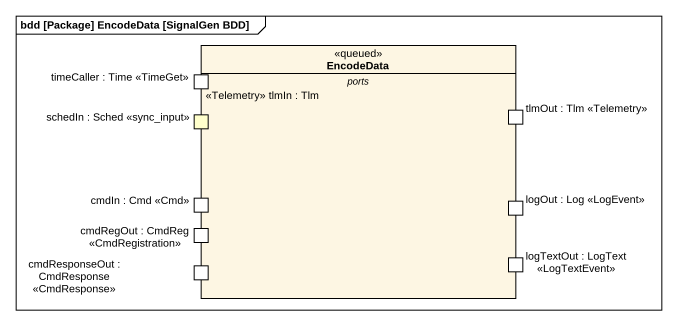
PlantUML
@startuml
mainframe bdd [Package] EncodeData [SignalGen BDD]
hide circle
hide empty members
class EncodeData <<queued>> {
  -- ports --
  <<Telemetry>> tlmIn : Tlm
  -- ports --
  cmdIn : Cmd <<Cmd>>
  cmdRegOut : CmdReg <<CmdRegistration>>
  cmdResponseOut : CmdResponse <<CmdResponse>>
  logOut : Log <<LogEvent>>
  timeCaller : Time <<TimeGet>>
  tlmOut : Tlm <<Telemetry>>
  schedIn : Sched <<sync_input>>
  logTextOut : LogText <<LogTextEvent>>
}
@enduml
